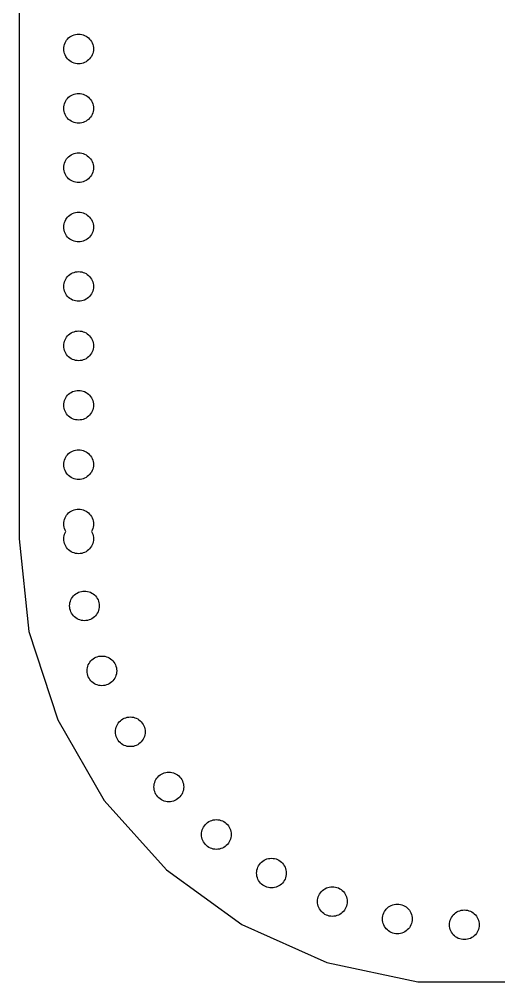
# Model space of a CAD drawing. Header units: metres. Extents: x 0 to 140, y 0 to 65.
# Drawn here: x 0 to 16.16, y 0.08 to 32.5 of the extents above; entities that cross this region are included whole.
import ezdxf

# ---------------------------------------------------------------- set-up
doc = ezdxf.new("R2010")
doc.units = ezdxf.units.M

msp = doc.modelspace()

# ---------------------------------------------------------------- linework, layer by layer
for p, q in [((0, 50), (0, 15)), ((1.56699, 31.75), (1.59549, 31.7939)), ((1.59549, 31.7939), (1.62842, 31.8346)), ((1.62842, 31.8346), (1.66542, 31.8716)), ((1.66542, 31.8716), (1.7061, 31.9045)), ((1.7061, 31.9045), (1.75, 31.933)), ((1.75, 31.933), (1.79663, 31.9568)), ((1.79663, 31.9568), (1.84549, 31.9755)), ((1.84549, 31.9755), (1.89604, 31.9891)), ((1.89604, 31.9891), (1.94772, 31.9973)), ((1.94772, 31.9973), (2, 32)), ((2, 32), (2.05226, 31.9973)), ((2.05226, 31.9973), (2.10394, 31.9891)), ((2.10394, 31.9891), (2.1545, 31.9755)), ((2.1545, 31.9755), (2.20335, 31.9568)), ((2.20335, 31.9568), (2.25, 31.933)), ((2.25, 31.933), (2.29388, 31.9045)), ((2.29388, 31.9045), (2.33456, 31.8716)), ((2.33456, 31.8716), (2.37157, 31.8346)), ((2.37157, 31.8346), (2.4045, 31.7939)), ((2.4045, 31.7939), (2.433, 31.75)), ((1.5, 31.5), (1.50273, 31.5523)), ((1.50273, 31.4477), (1.5, 31.5)), ((1.50273, 31.5523), (1.51093, 31.6039)), ((1.51093, 31.396), (1.50273, 31.4477)), ((1.51093, 31.6039), (1.52446, 31.6545)), ((1.52446, 31.6545), (1.54321, 31.7034)), ((1.54321, 31.7034), (1.56699, 31.75)), ((2.433, 31.75), (2.45677, 31.7034)), ((2.45677, 31.7034), (2.47552, 31.6545)), ((2.47552, 31.6545), (2.48906, 31.6039)), ((2.48906, 31.6039), (2.49725, 31.5523)), ((2.49725, 31.4477), (2.48906, 31.396)), ((2.49725, 31.5523), (2.5, 31.5)), ((2.5, 31.5), (2.49725, 31.4477)), ((1.52446, 31.3455), (1.51093, 31.396)), ((1.54321, 31.2966), (1.52446, 31.3455)), ((1.56699, 31.25), (1.54321, 31.2966)), ((1.59549, 31.2061), (1.56699, 31.25)), ((1.62842, 31.1654), (1.59549, 31.2061)), ((1.66542, 31.1284), (1.62842, 31.1654)), ((1.7061, 31.0955), (1.66542, 31.1284)), ((2.33456, 31.1284), (2.29388, 31.0955)), ((2.37157, 31.1654), (2.33456, 31.1284)), ((2.4045, 31.2061), (2.37157, 31.1654)), ((2.433, 31.25), (2.4045, 31.2061)), ((2.45677, 31.2966), (2.433, 31.25)), ((2.47552, 31.3455), (2.45677, 31.2966)), ((2.48906, 31.396), (2.47552, 31.3455)), ((1.74998, 31.067), (1.7061, 31.0955)), ((1.79663, 31.0432), (1.74998, 31.067)), ((1.84549, 31.0245), (1.79663, 31.0432)), ((1.89604, 31.0109), (1.84549, 31.0245)), ((1.94772, 31.0027), (1.89604, 31.0109)), ((2, 31), (1.94772, 31.0027)), ((2.05226, 31.0027), (2, 31)), ((2.10394, 31.0109), (2.05226, 31.0027)), ((2.1545, 31.0245), (2.10394, 31.0109)), ((2.20335, 31.0432), (2.1545, 31.0245)), ((2.25, 31.067), (2.20335, 31.0432)), ((2.29388, 31.0955), (2.25, 31.067)), ((1.59549, 29.7939), (1.62842, 29.8346)), ((1.62842, 29.8346), (1.66542, 29.8716)), ((1.66542, 29.8716), (1.7061, 29.9045)), ((1.7061, 29.9045), (1.75, 29.933)), ((1.75, 29.933), (1.79663, 29.9568)), ((1.79663, 29.9568), (1.84549, 29.9755)), ((1.84549, 29.9755), (1.89604, 29.9891)), ((1.89604, 29.9891), (1.94772, 29.9973)), ((1.94772, 29.9973), (2, 30)), ((2, 30), (2.05226, 29.9973)), ((2.05226, 29.9973), (2.10394, 29.9891)), ((2.10394, 29.9891), (2.1545, 29.9755)), ((2.1545, 29.9755), (2.20335, 29.9568)), ((2.20335, 29.9568), (2.25, 29.933)), ((2.25, 29.933), (2.29388, 29.9045)), ((2.29388, 29.9045), (2.33456, 29.8716)), ((2.33456, 29.8716), (2.37157, 29.8346)), ((2.37157, 29.8346), (2.4045, 29.7939)), ((1.5, 29.5), (1.50273, 29.5523)), ((1.50273, 29.5523), (1.51093, 29.6039)), ((1.51093, 29.6039), (1.52446, 29.6545)), ((1.52446, 29.6545), (1.54321, 29.7034)), ((1.54321, 29.7034), (1.56699, 29.75)), ((1.56699, 29.75), (1.59549, 29.7939)), ((2.4045, 29.7939), (2.433, 29.75)), ((2.433, 29.75), (2.45677, 29.7034)), ((2.45677, 29.7034), (2.47552, 29.6545)), ((2.47552, 29.6545), (2.48906, 29.6039)), ((2.48906, 29.6039), (2.49725, 29.5523)), ((2.49725, 29.5523), (2.5, 29.5)), ((1.50273, 29.4477), (1.5, 29.5)), ((1.51093, 29.396), (1.50273, 29.4477)), ((1.52446, 29.3455), (1.51093, 29.396)), ((1.54321, 29.2966), (1.52446, 29.3455)), ((1.56699, 29.25), (1.54321, 29.2966)), ((1.59549, 29.2061), (1.56699, 29.25)), ((1.62842, 29.1654), (1.59549, 29.2061)), ((2.4045, 29.2061), (2.37157, 29.1654)), ((2.433, 29.25), (2.4045, 29.2061)), ((2.45677, 29.2966), (2.433, 29.25)), ((2.47552, 29.3455), (2.45677, 29.2966)), ((2.48906, 29.396), (2.47552, 29.3455)), ((2.49725, 29.4477), (2.48906, 29.396)), ((2.5, 29.5), (2.49725, 29.4477)), ((1.66542, 29.1284), (1.62842, 29.1654)), ((1.7061, 29.0955), (1.66542, 29.1284)), ((1.74998, 29.067), (1.7061, 29.0955)), ((1.79663, 29.0432), (1.74998, 29.067)), ((1.84549, 29.0245), (1.79663, 29.0432)), ((1.89604, 29.0109), (1.84549, 29.0245)), ((1.94772, 29.0027), (1.89604, 29.0109)), ((2, 29), (1.94772, 29.0027)), ((2.05226, 29.0027), (2, 29)), ((2.10394, 29.0109), (2.05226, 29.0027)), ((2.1545, 29.0245), (2.10394, 29.0109)), ((2.20335, 29.0432), (2.1545, 29.0245)), ((2.25, 29.067), (2.20335, 29.0432)), ((2.29388, 29.0955), (2.25, 29.067)), ((2.33456, 29.1284), (2.29388, 29.0955)), ((2.37157, 29.1654), (2.33456, 29.1284)), ((1.66542, 27.8716), (1.7061, 27.9045)), ((1.7061, 27.9045), (1.75, 27.933)), ((1.75, 27.933), (1.79663, 27.9568)), ((1.79663, 27.9568), (1.84549, 27.9755)), ((1.84549, 27.9755), (1.89604, 27.9891)), ((1.89604, 27.9891), (1.94772, 27.9973)), ((1.94772, 27.9973), (2, 28)), ((2, 28), (2.05226, 27.9973)), ((2.05226, 27.9973), (2.10394, 27.9891)), ((2.10394, 27.9891), (2.1545, 27.9755)), ((2.1545, 27.9755), (2.20335, 27.9568)), ((2.20335, 27.9568), (2.25, 27.933)), ((2.25, 27.933), (2.29388, 27.9045)), ((2.29388, 27.9045), (2.33456, 27.8716)), ((1.50273, 27.5523), (1.51093, 27.6039)), ((1.51093, 27.6039), (1.52446, 27.6545)), ((1.52446, 27.6545), (1.54321, 27.7034)), ((1.54321, 27.7034), (1.56699, 27.75)), ((1.56699, 27.75), (1.59549, 27.7939)), ((1.59549, 27.7939), (1.62842, 27.8346)), ((1.62842, 27.8346), (1.66542, 27.8716)), ((2.33456, 27.8716), (2.37157, 27.8346)), ((2.37157, 27.8346), (2.4045, 27.7939)), ((2.4045, 27.7939), (2.433, 27.75)), ((2.433, 27.75), (2.45677, 27.7034)), ((2.45677, 27.7034), (2.47552, 27.6545)), ((2.47552, 27.6545), (2.48906, 27.6039)), ((2.48906, 27.6039), (2.49725, 27.5523)), ((1.5, 27.5), (1.50273, 27.5523)), ((1.50273, 27.4477), (1.5, 27.5)), ((1.51093, 27.396), (1.50273, 27.4477)), ((1.52446, 27.3455), (1.51093, 27.396)), ((1.54321, 27.2966), (1.52446, 27.3455)), ((1.56699, 27.25), (1.54321, 27.2966)), ((1.59549, 27.2061), (1.56699, 27.25)), ((2.433, 27.25), (2.4045, 27.2061)), ((2.45677, 27.2966), (2.433, 27.25)), ((2.47552, 27.3455), (2.45677, 27.2966)), ((2.48906, 27.396), (2.47552, 27.3455)), ((2.49725, 27.4477), (2.48906, 27.396)), ((2.49725, 27.5523), (2.5, 27.5)), ((2.5, 27.5), (2.49725, 27.4477)), ((1.62842, 27.1654), (1.59549, 27.2061)), ((1.66542, 27.1284), (1.62842, 27.1654)), ((1.7061, 27.0955), (1.66542, 27.1284)), ((1.74998, 27.067), (1.7061, 27.0955)), ((1.79663, 27.0432), (1.74998, 27.067)), ((1.84549, 27.0245), (1.79663, 27.0432)), ((1.89604, 27.0109), (1.84549, 27.0245)), ((1.94772, 27.0027), (1.89604, 27.0109)), ((2, 27), (1.94772, 27.0027)), ((2.05226, 27.0027), (2, 27)), ((2.10394, 27.0109), (2.05226, 27.0027)), ((2.1545, 27.0245), (2.10394, 27.0109)), ((2.20335, 27.0432), (2.1545, 27.0245)), ((2.25, 27.067), (2.20335, 27.0432)), ((2.29388, 27.0955), (2.25, 27.067)), ((2.33456, 27.1284), (2.29388, 27.0955)), ((2.37157, 27.1654), (2.33456, 27.1284)), ((2.4045, 27.2061), (2.37157, 27.1654)), ((1.75, 25.933), (1.79663, 25.9568)), ((1.79663, 25.9568), (1.84549, 25.9755)), ((1.84549, 25.9755), (1.89604, 25.9891)), ((1.89604, 25.9891), (1.94772, 25.9973)), ((1.94772, 25.9973), (2, 26)), ((2, 26), (2.05226, 25.9973)), ((2.05226, 25.9973), (2.10394, 25.9891)), ((2.10394, 25.9891), (2.1545, 25.9755)), ((2.1545, 25.9755), (2.20335, 25.9568)), ((2.20335, 25.9568), (2.25, 25.933)), ((1.51093, 25.6039), (1.52446, 25.6545)), ((1.52446, 25.6545), (1.54321, 25.7034)), ((1.54321, 25.7034), (1.56699, 25.75)), ((1.56699, 25.75), (1.59549, 25.7939)), ((1.59549, 25.7939), (1.62842, 25.8346)), ((1.62842, 25.8346), (1.66542, 25.8716)), ((1.66542, 25.8716), (1.7061, 25.9045)), ((1.7061, 25.9045), (1.75, 25.933)), ((2.25, 25.933), (2.29388, 25.9045)), ((2.29388, 25.9045), (2.33456, 25.8716)), ((2.33456, 25.8716), (2.37157, 25.8346)), ((2.37157, 25.8346), (2.4045, 25.7939)), ((2.4045, 25.7939), (2.433, 25.75)), ((2.433, 25.75), (2.45677, 25.7034)), ((2.45677, 25.7034), (2.47552, 25.6545)), ((2.47552, 25.6545), (2.48906, 25.6039)), ((1.5, 25.5), (1.50273, 25.5523)), ((1.50273, 25.4477), (1.5, 25.5)), ((1.50273, 25.5523), (1.51093, 25.6039)), ((1.51093, 25.396), (1.50273, 25.4477)), ((1.52446, 25.3455), (1.51093, 25.396)), ((1.54321, 25.2966), (1.52446, 25.3455)), ((1.56699, 25.25), (1.54321, 25.2966)), ((2.45677, 25.2966), (2.433, 25.25)), ((2.47552, 25.3455), (2.45677, 25.2966)), ((2.48906, 25.396), (2.47552, 25.3455)), ((2.48906, 25.6039), (2.49725, 25.5523)), ((2.49725, 25.4477), (2.48906, 25.396)), ((2.49725, 25.5523), (2.5, 25.5)), ((2.5, 25.5), (2.49725, 25.4477)), ((1.59549, 25.2061), (1.56699, 25.25)), ((1.62842, 25.1654), (1.59549, 25.2061)), ((1.66542, 25.1284), (1.62842, 25.1654)), ((1.7061, 25.0955), (1.66542, 25.1284)), ((1.74998, 25.067), (1.7061, 25.0955)), ((1.79663, 25.0432), (1.74998, 25.067)), ((1.84549, 25.0245), (1.79663, 25.0432)), ((1.89604, 25.0109), (1.84549, 25.0245)), ((1.94772, 25.0027), (1.89604, 25.0109)), ((2, 25), (1.94772, 25.0027)), ((2.05226, 25.0027), (2, 25)), ((2.10394, 25.0109), (2.05226, 25.0027)), ((2.1545, 25.0245), (2.10394, 25.0109)), ((2.20335, 25.0432), (2.1545, 25.0245)), ((2.25, 25.067), (2.20335, 25.0432)), ((2.29388, 25.0955), (2.25, 25.067)), ((2.33456, 25.1284), (2.29388, 25.0955)), ((2.37157, 25.1654), (2.33456, 25.1284)), ((2.4045, 25.2061), (2.37157, 25.1654)), ((2.433, 25.25), (2.4045, 25.2061)), ((1.89604, 23.9891), (1.94772, 23.9973)), ((1.94772, 23.9973), (2, 24)), ((2, 24), (2.05226, 23.9973)), ((2.05226, 23.9973), (2.10394, 23.9891)), ((1.52446, 23.6545), (1.54321, 23.7034)), ((1.54321, 23.7034), (1.56699, 23.75)), ((1.56699, 23.75), (1.59549, 23.7939)), ((1.59549, 23.7939), (1.62842, 23.8346)), ((1.62842, 23.8346), (1.66542, 23.8716)), ((1.66542, 23.8716), (1.7061, 23.9045)), ((1.7061, 23.9045), (1.75, 23.933)), ((1.75, 23.933), (1.79663, 23.9568)), ((1.79663, 23.9568), (1.84549, 23.9755)), ((1.84549, 23.9755), (1.89604, 23.9891)), ((2.10394, 23.9891), (2.1545, 23.9755)), ((2.1545, 23.9755), (2.20335, 23.9568)), ((2.20335, 23.9568), (2.25, 23.933)), ((2.25, 23.933), (2.29388, 23.9045)), ((2.29388, 23.9045), (2.33456, 23.8716)), ((2.33456, 23.8716), (2.37157, 23.8346)), ((2.37157, 23.8346), (2.4045, 23.7939)), ((2.4045, 23.7939), (2.433, 23.75)), ((2.433, 23.75), (2.45677, 23.7034)), ((2.45677, 23.7034), (2.47552, 23.6545)), ((1.5, 23.5), (1.50273, 23.5523)), ((1.50273, 23.4477), (1.5, 23.5)), ((1.50273, 23.5523), (1.51093, 23.6039)), ((1.51093, 23.396), (1.50273, 23.4477)), ((1.51093, 23.6039), (1.52446, 23.6545)), ((1.52446, 23.3455), (1.51093, 23.396)), ((1.54321, 23.2966), (1.52446, 23.3455)), ((2.47552, 23.3455), (2.45677, 23.2966)), ((2.47552, 23.6545), (2.48906, 23.6039)), ((2.48906, 23.396), (2.47552, 23.3455)), ((2.48906, 23.6039), (2.49725, 23.5523)), ((2.49725, 23.4477), (2.48906, 23.396)), ((2.49725, 23.5523), (2.5, 23.5)), ((2.5, 23.5), (2.49725, 23.4477)), ((1.56699, 23.25), (1.54321, 23.2966)), ((1.59549, 23.2061), (1.56699, 23.25)), ((1.62842, 23.1654), (1.59549, 23.2061)), ((1.66542, 23.1284), (1.62842, 23.1654)), ((1.7061, 23.0955), (1.66542, 23.1284)), ((1.74998, 23.067), (1.7061, 23.0955)), ((1.79663, 23.0432), (1.74998, 23.067)), ((1.84549, 23.0245), (1.79663, 23.0432)), ((1.89604, 23.0109), (1.84549, 23.0245)), ((2.1545, 23.0245), (2.10394, 23.0109)), ((2.20335, 23.0432), (2.1545, 23.0245)), ((2.25, 23.067), (2.20335, 23.0432)), ((2.29388, 23.0955), (2.25, 23.067)), ((2.33456, 23.1284), (2.29388, 23.0955)), ((2.37157, 23.1654), (2.33456, 23.1284)), ((2.4045, 23.2061), (2.37157, 23.1654)), ((2.433, 23.25), (2.4045, 23.2061)), ((2.45677, 23.2966), (2.433, 23.25)), ((1.94772, 23.0027), (1.89604, 23.0109)), ((2, 23), (1.94772, 23.0027)), ((2.05226, 23.0027), (2, 23)), ((2.10394, 23.0109), (2.05226, 23.0027)), ((1.54321, 21.7034), (1.56699, 21.75)), ((1.56699, 21.75), (1.59549, 21.7939)), ((1.59549, 21.7939), (1.62842, 21.8346)), ((1.62842, 21.8346), (1.66542, 21.8716)), ((1.66542, 21.8716), (1.7061, 21.9045)), ((1.7061, 21.9045), (1.75, 21.933)), ((1.75, 21.933), (1.79663, 21.9568)), ((1.79663, 21.9568), (1.84549, 21.9755)), ((1.84549, 21.9755), (1.89604, 21.9891)), ((1.89604, 21.9891), (1.94772, 21.9973)), ((1.94772, 21.9973), (2, 22)), ((2, 22), (2.05226, 21.9973)), ((2.05226, 21.9973), (2.10394, 21.9891)), ((2.10394, 21.9891), (2.1545, 21.9755)), ((2.1545, 21.9755), (2.20335, 21.9568)), ((2.20335, 21.9568), (2.25, 21.933)), ((2.25, 21.933), (2.29388, 21.9045)), ((2.29388, 21.9045), (2.33456, 21.8716)), ((2.33456, 21.8716), (2.37157, 21.8346)), ((2.37157, 21.8346), (2.4045, 21.7939)), ((2.4045, 21.7939), (2.433, 21.75)), ((2.433, 21.75), (2.45677, 21.7034)), ((1.5, 21.5), (1.50273, 21.5523)), ((1.50273, 21.4477), (1.5, 21.5)), ((1.50273, 21.5523), (1.51093, 21.6039)), ((1.51093, 21.396), (1.50273, 21.4477)), ((1.51093, 21.6039), (1.52446, 21.6545)), ((1.52446, 21.3455), (1.51093, 21.396)), ((1.52446, 21.6545), (1.54321, 21.7034)), ((2.45677, 21.7034), (2.47552, 21.6545)), ((2.47552, 21.6545), (2.48906, 21.6039)), ((2.48906, 21.396), (2.47552, 21.3455)), ((2.48906, 21.6039), (2.49725, 21.5523)), ((2.49725, 21.4477), (2.48906, 21.396)), ((2.49725, 21.5523), (2.5, 21.5)), ((2.5, 21.5), (2.49725, 21.4477)), ((1.54321, 21.2966), (1.52446, 21.3455)), ((1.56699, 21.25), (1.54321, 21.2966)), ((1.59549, 21.2061), (1.56699, 21.25)), ((1.62842, 21.1654), (1.59549, 21.2061)), ((1.66542, 21.1284), (1.62842, 21.1654)), ((1.7061, 21.0955), (1.66542, 21.1284)), ((1.74998, 21.067), (1.7061, 21.0955)), ((2.29388, 21.0955), (2.25, 21.067)), ((2.33456, 21.1284), (2.29388, 21.0955)), ((2.37157, 21.1654), (2.33456, 21.1284)), ((2.4045, 21.2061), (2.37157, 21.1654)), ((2.433, 21.25), (2.4045, 21.2061)), ((2.45677, 21.2966), (2.433, 21.25)), ((2.47552, 21.3455), (2.45677, 21.2966)), ((1.79663, 21.0432), (1.74998, 21.067)), ((1.84549, 21.0245), (1.79663, 21.0432)), ((1.89604, 21.0109), (1.84549, 21.0245)), ((1.94772, 21.0027), (1.89604, 21.0109)), ((2, 21), (1.94772, 21.0027)), ((2.05226, 21.0027), (2, 21)), ((2.10394, 21.0109), (2.05226, 21.0027)), ((2.1545, 21.0245), (2.10394, 21.0109)), ((2.20335, 21.0432), (2.1545, 21.0245)), ((2.25, 21.067), (2.20335, 21.0432)), ((1.56699, 19.75), (1.59549, 19.7939)), ((1.59549, 19.7939), (1.62842, 19.8346)), ((1.62842, 19.8346), (1.66542, 19.8716)), ((1.66542, 19.8716), (1.7061, 19.9045)), ((1.7061, 19.9045), (1.75, 19.933)), ((1.75, 19.933), (1.79663, 19.9568)), ((1.79663, 19.9568), (1.84549, 19.9755)), ((1.84549, 19.9755), (1.89604, 19.9891)), ((1.89604, 19.9891), (1.94772, 19.9973)), ((1.94772, 19.9973), (2, 20)), ((2, 20), (2.05226, 19.9973)), ((2.05226, 19.9973), (2.10394, 19.9891)), ((2.10394, 19.9891), (2.1545, 19.9755)), ((2.1545, 19.9755), (2.20335, 19.9568)), ((2.20335, 19.9568), (2.25, 19.933)), ((2.25, 19.933), (2.29388, 19.9045)), ((2.29388, 19.9045), (2.33456, 19.8716)), ((2.33456, 19.8716), (2.37157, 19.8346)), ((2.37157, 19.8346), (2.4045, 19.7939)), ((2.4045, 19.7939), (2.433, 19.75)), ((1.5, 19.5), (1.50273, 19.5523)), ((1.50273, 19.4477), (1.5, 19.5)), ((1.50273, 19.5523), (1.51093, 19.6039)), ((1.51093, 19.6039), (1.52446, 19.6545)), ((1.52446, 19.6545), (1.54321, 19.7034)), ((1.54321, 19.7034), (1.56699, 19.75)), ((2.433, 19.75), (2.45677, 19.7034)), ((2.45677, 19.7034), (2.47552, 19.6545)), ((2.47552, 19.6545), (2.48906, 19.6039)), ((2.48906, 19.6039), (2.49725, 19.5523)), ((2.49725, 19.5523), (2.5, 19.5)), ((2.5, 19.5), (2.49725, 19.4477)), ((1.51093, 19.396), (1.50273, 19.4477)), ((1.52446, 19.3455), (1.51093, 19.396)), ((1.54321, 19.2966), (1.52446, 19.3455)), ((1.56699, 19.25), (1.54321, 19.2966)), ((1.59549, 19.2061), (1.56699, 19.25)), ((1.62842, 19.1654), (1.59549, 19.2061)), ((1.66542, 19.1284), (1.62842, 19.1654)), ((1.7061, 19.0955), (1.66542, 19.1284)), ((2.33456, 19.1284), (2.29388, 19.0955)), ((2.37157, 19.1654), (2.33456, 19.1284)), ((2.4045, 19.2061), (2.37157, 19.1654)), ((2.433, 19.25), (2.4045, 19.2061)), ((2.45677, 19.2966), (2.433, 19.25)), ((2.47552, 19.3455), (2.45677, 19.2966)), ((2.48906, 19.396), (2.47552, 19.3455)), ((2.49725, 19.4477), (2.48906, 19.396)), ((1.74998, 19.067), (1.7061, 19.0955)), ((1.79663, 19.0432), (1.74998, 19.067)), ((1.84549, 19.0245), (1.79663, 19.0432)), ((1.89604, 19.0109), (1.84549, 19.0245)), ((1.94772, 19.0027), (1.89604, 19.0109)), ((2, 19), (1.94772, 19.0027)), ((2.05226, 19.0027), (2, 19)), ((2.10394, 19.0109), (2.05226, 19.0027)), ((2.1545, 19.0245), (2.10394, 19.0109)), ((2.20335, 19.0432), (2.1545, 19.0245)), ((2.25, 19.067), (2.20335, 19.0432)), ((2.29388, 19.0955), (2.25, 19.067)), ((1.59549, 17.7939), (1.62842, 17.8346)), ((1.62842, 17.8346), (1.66542, 17.8716)), ((1.66542, 17.8716), (1.7061, 17.9045)), ((1.7061, 17.9045), (1.75, 17.933)), ((1.75, 17.933), (1.79663, 17.9568)), ((1.79663, 17.9568), (1.84549, 17.9755)), ((1.84549, 17.9755), (1.89604, 17.9891)), ((1.89604, 17.9891), (1.94772, 17.9973)), ((1.94772, 17.9973), (2, 18)), ((2, 18), (2.05226, 17.9973)), ((2.05226, 17.9973), (2.10394, 17.9891)), ((2.10394, 17.9891), (2.1545, 17.9755)), ((2.1545, 17.9755), (2.20335, 17.9568)), ((2.20335, 17.9568), (2.25, 17.933)), ((2.25, 17.933), (2.29388, 17.9045)), ((2.29388, 17.9045), (2.33456, 17.8716)), ((2.33456, 17.8716), (2.37157, 17.8346)), ((2.37157, 17.8346), (2.4045, 17.7939)), ((1.5, 17.5), (1.50273, 17.5523)), ((1.50273, 17.5523), (1.51093, 17.6039)), ((1.51093, 17.6039), (1.52446, 17.6545)), ((1.52446, 17.6545), (1.54321, 17.7034)), ((1.54321, 17.7034), (1.56699, 17.75)), ((1.56699, 17.75), (1.59549, 17.7939)), ((2.4045, 17.7939), (2.433, 17.75)), ((2.433, 17.75), (2.45677, 17.7034)), ((2.45677, 17.7034), (2.47552, 17.6545)), ((2.47552, 17.6545), (2.48906, 17.6039)), ((2.48906, 17.6039), (2.49725, 17.5523)), ((2.49725, 17.5523), (2.5, 17.5)), ((1.50273, 17.4477), (1.5, 17.5)), ((1.51093, 17.396), (1.50273, 17.4477)), ((1.52446, 17.3455), (1.51093, 17.396)), ((1.54321, 17.2966), (1.52446, 17.3455)), ((1.56699, 17.25), (1.54321, 17.2966)), ((1.59549, 17.2061), (1.56699, 17.25)), ((1.62842, 17.1654), (1.59549, 17.2061)), ((2.4045, 17.2061), (2.37157, 17.1654)), ((2.433, 17.25), (2.4045, 17.2061)), ((2.45677, 17.2966), (2.433, 17.25)), ((2.47552, 17.3455), (2.45677, 17.2966)), ((2.48906, 17.396), (2.47552, 17.3455)), ((2.49725, 17.4477), (2.48906, 17.396)), ((2.5, 17.5), (2.49725, 17.4477)), ((1.66542, 17.1284), (1.62842, 17.1654)), ((1.7061, 17.0955), (1.66542, 17.1284)), ((1.74998, 17.067), (1.7061, 17.0955)), ((1.79663, 17.0432), (1.74998, 17.067)), ((1.84549, 17.0245), (1.79663, 17.0432)), ((1.89604, 17.0109), (1.84549, 17.0245)), ((1.94772, 17.0027), (1.89604, 17.0109)), ((2, 17), (1.94772, 17.0027)), ((2.05226, 17.0027), (2, 17)), ((2.10394, 17.0109), (2.05226, 17.0027)), ((2.1545, 17.0245), (2.10394, 17.0109)), ((2.20335, 17.0432), (2.1545, 17.0245)), ((2.25, 17.067), (2.20335, 17.0432)), ((2.29388, 17.0955), (2.25, 17.067)), ((2.33456, 17.1284), (2.29388, 17.0955)), ((2.37157, 17.1654), (2.33456, 17.1284)), ((1.66542, 15.8716), (1.7061, 15.9045)), ((1.7061, 15.9045), (1.75, 15.933)), ((1.75, 15.933), (1.79663, 15.9568)), ((1.79663, 15.9568), (1.84549, 15.9755)), ((1.84549, 15.9755), (1.89604, 15.9891)), ((1.89604, 15.9891), (1.94772, 15.9973)), ((1.94772, 15.9973), (2, 16)), ((2, 16), (2.05226, 15.9973)), ((2.05226, 15.9973), (2.10394, 15.9891)), ((2.10394, 15.9891), (2.1545, 15.9755)), ((2.1545, 15.9755), (2.20335, 15.9568)), ((2.20335, 15.9568), (2.25, 15.933)), ((2.25, 15.933), (2.29388, 15.9045)), ((2.29388, 15.9045), (2.33456, 15.8716)), ((1.50273, 15.5523), (1.51093, 15.6039)), ((1.51093, 15.6039), (1.52446, 15.6545)), ((1.52446, 15.6545), (1.54321, 15.7034)), ((1.54321, 15.7034), (1.56699, 15.75)), ((1.56699, 15.75), (1.59549, 15.7939)), ((1.59549, 15.7939), (1.62842, 15.8346)), ((1.62842, 15.8346), (1.66542, 15.8716)), ((2.33456, 15.8716), (2.37157, 15.8346)), ((2.37157, 15.8346), (2.4045, 15.7939)), ((2.4045, 15.7939), (2.433, 15.75)), ((2.433, 15.75), (2.45677, 15.7034)), ((2.45677, 15.7034), (2.47552, 15.6545)), ((2.47552, 15.6545), (2.48906, 15.6039)), ((2.48906, 15.6039), (2.49725, 15.5523)), ((1.5, 15.5), (1.50273, 15.5523)), ((1.50273, 15.4477), (1.5, 15.5)), ((1.51093, 15.396), (1.50273, 15.4477)), ((1.52446, 15.3455), (1.51093, 15.396)), ((1.54321, 15.2966), (1.52446, 15.3455)), ((1.56699, 15.25), (1.54321, 15.2966)), ((1.54321, 15.2034), (1.56699, 15.25)), ((2.45677, 15.2966), (2.433, 15.25)), ((2.433, 15.25), (2.45677, 15.2034)), ((2.47552, 15.3455), (2.45677, 15.2966)), ((2.48906, 15.396), (2.47552, 15.3455)), ((2.49725, 15.4477), (2.48906, 15.396)), ((2.49725, 15.5523), (2.5, 15.5)), ((2.5, 15.5), (2.49725, 15.4477)), ((0, 15), (0.32777, 11.8813)), ((1.5, 15), (1.50273, 15.0523)), ((1.50273, 14.9477), (1.5, 15)), ((1.50273, 15.0523), (1.51093, 15.1039)), ((1.51093, 14.896), (1.50273, 14.9477)), ((1.51093, 15.1039), (1.52446, 15.1545)), ((1.52446, 15.1545), (1.54321, 15.2034)), ((2.45677, 15.2034), (2.47552, 15.1545)), ((2.47552, 15.1545), (2.48906, 15.1039)), ((2.48906, 15.1039), (2.49725, 15.0523)), ((2.49725, 14.9477), (2.48906, 14.896)), ((2.49725, 15.0523), (2.5, 15)), ((2.5, 15), (2.49725, 14.9477)), ((1.52446, 14.8455), (1.51093, 14.896)), ((1.54321, 14.7966), (1.52446, 14.8455)), ((1.56699, 14.75), (1.54321, 14.7966)), ((1.59549, 14.7061), (1.56699, 14.75)), ((1.62842, 14.6654), (1.59549, 14.7061)), ((1.66542, 14.6284), (1.62842, 14.6654)), ((1.7061, 14.5955), (1.66542, 14.6284)), ((1.74998, 14.567), (1.7061, 14.5955)), ((2.29388, 14.5955), (2.25, 14.567)), ((2.33456, 14.6284), (2.29388, 14.5955)), ((2.37157, 14.6654), (2.33456, 14.6284)), ((2.4045, 14.7061), (2.37157, 14.6654)), ((2.433, 14.75), (2.4045, 14.7061)), ((2.45677, 14.7966), (2.433, 14.75)), ((2.47552, 14.8455), (2.45677, 14.7966)), ((2.48906, 14.896), (2.47552, 14.8455)), ((1.79663, 14.5432), (1.74998, 14.567)), ((1.84549, 14.5245), (1.79663, 14.5432)), ((1.89604, 14.5109), (1.84549, 14.5245)), ((1.94772, 14.5027), (1.89604, 14.5109)), ((2, 14.5), (1.94772, 14.5027)), ((2.05226, 14.5027), (2, 14.5)), ((2.10394, 14.5109), (2.05226, 14.5027)), ((2.1545, 14.5245), (2.10394, 14.5109)), ((2.20335, 14.5432), (2.1545, 14.5245)), ((2.25, 14.567), (2.20335, 14.5432)), ((1.74072, 12.9459), (1.76448, 12.9926)), ((1.76448, 12.9926), (1.79298, 13.0365)), ((1.79298, 13.0365), (1.82591, 13.0771)), ((1.82591, 13.0771), (1.86293, 13.1141)), ((1.86293, 13.1141), (1.90359, 13.1471)), ((1.90359, 13.1471), (1.94749, 13.1756)), ((1.94749, 13.1756), (1.99413, 13.1993)), ((1.99413, 13.1993), (2.04298, 13.2181)), ((2.04298, 13.2181), (2.09354, 13.2316)), ((2.09354, 13.2316), (2.14523, 13.2398)), ((2.14523, 13.2398), (2.19749, 13.2426)), ((2.19749, 13.2426), (2.24976, 13.2398)), ((2.24976, 13.2398), (2.30145, 13.2316)), ((2.30145, 13.2316), (2.35201, 13.2181)), ((2.35201, 13.2181), (2.40086, 13.1993)), ((2.40086, 13.1993), (2.44749, 13.1756)), ((2.44749, 13.1756), (2.49138, 13.1471)), ((2.49138, 13.1471), (2.53206, 13.1141)), ((2.53206, 13.1141), (2.56906, 13.0771)), ((2.56906, 13.0771), (2.60201, 13.0365)), ((2.60201, 13.0365), (2.63051, 12.9926)), ((2.63051, 12.9926), (2.65427, 12.9459)), ((1.69749, 12.7426), (1.70023, 12.7948)), ((1.70023, 12.6903), (1.69749, 12.7426)), ((1.70023, 12.7948), (1.70842, 12.8465)), ((1.70842, 12.6386), (1.70023, 12.6903)), ((1.70842, 12.8465), (1.72197, 12.8971)), ((1.72197, 12.8971), (1.74072, 12.9459)), ((2.65427, 12.9459), (2.67302, 12.8971)), ((2.67302, 12.8971), (2.68657, 12.8465)), ((2.68657, 12.8465), (2.69475, 12.7948)), ((2.69475, 12.6903), (2.68657, 12.6386)), ((2.69475, 12.7948), (2.69749, 12.7426)), ((2.69749, 12.7426), (2.69475, 12.6903)), ((1.72197, 12.5881), (1.70842, 12.6386)), ((1.74072, 12.5392), (1.72197, 12.5881)), ((1.76448, 12.4926), (1.74072, 12.5392)), ((1.79298, 12.4487), (1.76448, 12.4926)), ((1.82591, 12.408), (1.79298, 12.4487)), ((1.86293, 12.371), (1.82591, 12.408)), ((1.90359, 12.3381), (1.86293, 12.371)), ((1.94749, 12.3096), (1.90359, 12.3381)), ((2.49138, 12.3381), (2.44749, 12.3096)), ((2.53206, 12.371), (2.49138, 12.3381)), ((2.56906, 12.408), (2.53206, 12.371)), ((2.60201, 12.4487), (2.56906, 12.408)), ((2.63051, 12.4926), (2.60201, 12.4487)), ((2.65427, 12.5392), (2.63051, 12.4926)), ((2.67302, 12.5881), (2.65427, 12.5392)), ((2.68657, 12.6386), (2.67302, 12.5881)), ((1.99413, 12.2858), (1.94749, 12.3096)), ((2.04298, 12.267), (1.99413, 12.2858)), ((2.09354, 12.2535), (2.04298, 12.267)), ((2.14523, 12.2453), (2.09354, 12.2535)), ((2.19749, 12.2426), (2.14523, 12.2453)), ((2.24976, 12.2453), (2.19749, 12.2426)), ((2.30145, 12.2535), (2.24976, 12.2453)), ((2.35201, 12.267), (2.30145, 12.2535)), ((2.40086, 12.2858), (2.35201, 12.267)), ((2.44749, 12.3096), (2.40086, 12.2858)), ((0.32777, 11.8813), (1.29681, 8.89894)), ((2.58063, 11.0105), (2.62949, 11.0293)), ((2.62949, 11.0293), (2.68004, 11.0428)), ((2.68004, 11.0428), (2.73172, 11.051)), ((2.73172, 11.051), (2.78398, 11.0537)), ((2.78398, 11.0537), (2.83626, 11.051)), ((2.83626, 11.051), (2.88794, 11.0428)), ((2.88794, 11.0428), (2.93849, 11.0293)), ((2.93849, 11.0293), (2.98735, 11.0105)), ((2.29492, 10.6577), (2.30846, 10.7082)), ((2.30846, 10.7082), (2.32721, 10.7571)), ((2.32721, 10.7571), (2.35098, 10.8037)), ((2.35098, 10.8037), (2.37949, 10.8476)), ((2.37949, 10.8476), (2.41241, 10.8883)), ((2.41241, 10.8883), (2.44942, 10.9253)), ((2.44942, 10.9253), (2.4901, 10.9582)), ((2.4901, 10.9582), (2.53398, 10.9867)), ((2.53398, 10.9867), (2.58063, 11.0105)), ((2.98735, 11.0105), (3.03398, 10.9867)), ((3.03398, 10.9867), (3.07788, 10.9582)), ((3.07788, 10.9582), (3.11856, 10.9253)), ((3.11856, 10.9253), (3.15556, 10.8883)), ((3.15556, 10.8883), (3.18849, 10.8476)), ((3.18849, 10.8476), (3.217, 10.8037)), ((3.217, 10.8037), (3.24077, 10.7571)), ((3.24077, 10.7571), (3.25952, 10.7082)), ((3.25952, 10.7082), (3.27306, 10.6577)), ((2.28398, 10.5537), (2.28673, 10.606)), ((2.28673, 10.5015), (2.28398, 10.5537)), ((2.28673, 10.606), (2.29492, 10.6577)), ((2.29492, 10.4498), (2.28673, 10.5015)), ((2.30846, 10.3992), (2.29492, 10.4498)), ((2.32721, 10.3504), (2.30846, 10.3992)), ((3.25952, 10.3992), (3.24077, 10.3504)), ((3.27306, 10.4498), (3.25952, 10.3992)), ((3.27306, 10.6577), (3.28125, 10.606)), ((3.28125, 10.5015), (3.27306, 10.4498)), ((3.28125, 10.606), (3.28398, 10.5537)), ((3.28398, 10.5537), (3.28125, 10.5015)), ((2.35098, 10.3037), (2.32721, 10.3504)), ((2.37949, 10.2598), (2.35098, 10.3037)), ((2.41241, 10.2192), (2.37949, 10.2598)), ((2.44942, 10.1822), (2.41241, 10.2192)), ((2.4901, 10.1492), (2.44942, 10.1822)), ((2.53398, 10.1207), (2.4901, 10.1492)), ((2.58063, 10.097), (2.53398, 10.1207)), ((2.62949, 10.0782), (2.58063, 10.097)), ((2.68004, 10.0647), (2.62949, 10.0782)), ((2.73172, 10.0565), (2.68004, 10.0647)), ((2.78398, 10.0537), (2.73172, 10.0565)), ((2.83626, 10.0565), (2.78398, 10.0537)), ((2.88794, 10.0647), (2.83626, 10.0565)), ((2.93849, 10.0782), (2.88794, 10.0647)), ((2.98735, 10.097), (2.93849, 10.0782)), ((3.03398, 10.1207), (2.98735, 10.097)), ((3.07788, 10.1492), (3.03398, 10.1207)), ((3.11856, 10.1822), (3.07788, 10.1492)), ((3.15556, 10.2192), (3.11856, 10.1822)), ((3.18849, 10.2598), (3.15556, 10.2192)), ((3.217, 10.3037), (3.18849, 10.2598)), ((3.24077, 10.3504), (3.217, 10.3037)), ((1.29681, 8.89894), (2.86473, 6.18321)), ((3.30865, 8.75), (3.33716, 8.79388)), ((3.33716, 8.79388), (3.37009, 8.83456)), ((3.37009, 8.83456), (3.40709, 8.87157)), ((3.40709, 8.87157), (3.44777, 8.9045)), ((3.44777, 8.9045), (3.49167, 8.933)), ((3.49167, 8.933), (3.5383, 8.95677)), ((3.5383, 8.95677), (3.58716, 8.97552)), ((3.58716, 8.97552), (3.63771, 8.98906)), ((3.63771, 8.98906), (3.68939, 8.99725)), ((3.68939, 8.99725), (3.74167, 9)), ((3.74167, 9), (3.79393, 8.99725)), ((3.79393, 8.99725), (3.84561, 8.98906)), ((3.84561, 8.98906), (3.89616, 8.97552)), ((3.89616, 8.97552), (3.94504, 8.95677)), ((3.94504, 8.95677), (3.99167, 8.933)), ((3.99167, 8.933), (4.03555, 8.9045)), ((4.03555, 8.9045), (4.07623, 8.87157)), ((4.07623, 8.87157), (4.11324, 8.83456)), ((4.11324, 8.83456), (4.14616, 8.79388)), ((4.14616, 8.79388), (4.17467, 8.75)), ((3.24167, 8.5), (3.2444, 8.55226)), ((3.2444, 8.44772), (3.24167, 8.5)), ((3.2444, 8.55226), (3.25259, 8.60394)), ((3.25259, 8.39604), (3.2444, 8.44772)), ((3.25259, 8.60394), (3.26613, 8.6545)), ((3.26613, 8.6545), (3.2849, 8.70335)), ((3.2849, 8.70335), (3.30865, 8.75)), ((4.17467, 8.75), (4.19844, 8.70335)), ((4.19844, 8.70335), (4.21719, 8.6545)), ((4.21719, 8.6545), (4.23074, 8.60394)), ((4.23074, 8.60394), (4.23892, 8.55226)), ((4.23892, 8.44772), (4.23074, 8.39604)), ((4.23892, 8.55226), (4.24167, 8.5)), ((4.24167, 8.5), (4.23892, 8.44772)), ((3.26613, 8.34549), (3.25259, 8.39604)), ((3.2849, 8.29663), (3.26613, 8.34549)), ((3.30865, 8.25), (3.2849, 8.29663)), ((3.33716, 8.2061), (3.30865, 8.25)), ((3.37009, 8.16542), (3.33716, 8.2061)), ((3.40709, 8.12842), (3.37009, 8.16542)), ((3.44777, 8.09549), (3.40709, 8.12842)), ((4.07623, 8.12842), (4.03555, 8.09549)), ((4.11324, 8.16542), (4.07623, 8.12842)), ((4.14616, 8.2061), (4.11324, 8.16542)), ((4.17467, 8.25), (4.14616, 8.2061)), ((4.19844, 8.29663), (4.17467, 8.25)), ((4.21719, 8.34549), (4.19844, 8.29663)), ((4.23074, 8.39604), (4.21719, 8.34549)), ((3.49167, 8.06699), (3.44777, 8.09549)), ((3.5383, 8.04321), (3.49167, 8.06699)), ((3.58716, 8.02446), (3.5383, 8.04321)), ((3.63771, 8.01093), (3.58716, 8.02446)), ((3.68939, 8.00273), (3.63771, 8.01093)), ((3.74167, 8), (3.68939, 8.00273)), ((3.79393, 8.00273), (3.74167, 8)), ((3.84561, 8.01093), (3.79393, 8.00273)), ((3.89616, 8.02446), (3.84561, 8.01093)), ((3.94504, 8.04321), (3.89616, 8.02446)), ((3.99167, 8.06699), (3.94504, 8.04321)), ((4.03555, 8.09549), (3.99167, 8.06699)), ((4.8869, 7.11928), (4.93745, 7.13283)), ((4.93745, 7.13283), (4.98915, 7.14102)), ((4.98915, 7.14102), (5.04141, 7.14375)), ((5.04141, 7.14375), (5.09367, 7.14102)), ((5.09367, 7.14102), (5.14537, 7.13283)), ((5.14537, 7.13283), (5.19592, 7.11928)), ((4.56589, 6.79826), (4.58464, 6.84712)), ((4.58464, 6.84712), (4.6084, 6.89375)), ((4.6084, 6.89375), (4.6369, 6.93765)), ((4.6369, 6.93765), (4.66985, 6.97832)), ((4.66985, 6.97832), (4.70685, 7.01532)), ((4.70685, 7.01532), (4.74753, 7.04826)), ((4.74753, 7.04826), (4.79141, 7.07677)), ((4.79141, 7.07677), (4.83804, 7.10052)), ((4.83804, 7.10052), (4.8869, 7.11928)), ((5.19592, 7.11928), (5.24478, 7.10052)), ((5.24478, 7.10052), (5.29141, 7.07677)), ((5.29141, 7.07677), (5.33531, 7.04826)), ((5.33531, 7.04826), (5.37598, 7.01532)), ((5.37598, 7.01532), (5.41299, 6.97832)), ((5.41299, 6.97832), (5.44592, 6.93765)), ((5.44592, 6.93765), (5.47443, 6.89375)), ((5.47443, 6.89375), (5.49818, 6.84712)), ((5.49818, 6.84712), (5.51694, 6.79826)), ((4.54141, 6.64375), (4.54416, 6.69601)), ((4.54416, 6.59149), (4.54141, 6.64375)), ((4.54416, 6.69601), (4.55234, 6.74771)), ((4.55234, 6.53979), (4.54416, 6.59149)), ((4.55234, 6.74771), (4.56589, 6.79826)), ((4.56589, 6.48924), (4.55234, 6.53979)), ((4.58464, 6.44038), (4.56589, 6.48924)), ((5.51694, 6.48924), (5.49818, 6.44038)), ((5.51694, 6.79826), (5.53049, 6.74771)), ((5.53049, 6.53979), (5.51694, 6.48924)), ((5.53049, 6.74771), (5.53868, 6.69601)), ((5.53868, 6.59149), (5.53049, 6.53979)), ((5.53868, 6.69601), (5.54141, 6.64375)), ((5.54141, 6.64375), (5.53868, 6.59149)), ((2.86473, 6.18321), (4.96303, 3.85281)), ((4.6084, 6.39375), (4.58464, 6.44038)), ((4.6369, 6.34985), (4.6084, 6.39375)), ((4.66985, 6.30919), (4.6369, 6.34985)), ((4.70685, 6.27219), (4.66985, 6.30919)), ((4.74753, 6.23924), (4.70685, 6.27219)), ((4.79141, 6.21074), (4.74753, 6.23924)), ((4.83804, 6.18698), (4.79141, 6.21074)), ((4.8869, 6.16823), (4.83804, 6.18698)), ((4.93745, 6.15468), (4.8869, 6.16823)), ((5.19592, 6.16823), (5.14537, 6.15468)), ((5.24478, 6.18698), (5.19592, 6.16823)), ((5.29141, 6.21074), (5.24478, 6.18698)), ((5.33531, 6.23924), (5.29141, 6.21074)), ((5.37598, 6.27219), (5.33531, 6.23924)), ((5.41299, 6.30919), (5.37598, 6.27219)), ((5.44592, 6.34985), (5.41299, 6.30919)), ((5.47443, 6.39375), (5.44592, 6.34985)), ((5.49818, 6.44038), (5.47443, 6.39375)), ((4.98915, 6.1465), (4.93745, 6.15468)), ((5.04141, 6.14375), (4.98915, 6.1465)), ((5.09367, 6.1465), (5.04141, 6.14375)), ((5.14537, 6.15468), (5.09367, 6.1465)), ((6.44038, 5.49818), (6.48924, 5.51694)), ((6.48924, 5.51694), (6.53979, 5.53049)), ((6.53979, 5.53049), (6.59149, 5.53868)), ((6.59149, 5.53868), (6.64375, 5.54141)), ((6.64375, 5.54141), (6.69601, 5.53868)), ((6.69601, 5.53868), (6.74771, 5.53049)), ((6.74771, 5.53049), (6.79826, 5.51694)), ((6.79826, 5.51694), (6.84712, 5.49818)), ((6.15468, 5.14537), (6.16823, 5.19592)), ((6.16823, 5.19592), (6.18698, 5.24478)), ((6.18698, 5.24478), (6.21074, 5.29141)), ((6.21074, 5.29141), (6.23924, 5.33531)), ((6.23924, 5.33531), (6.27219, 5.37598)), ((6.27219, 5.37598), (6.30919, 5.41299)), ((6.30919, 5.41299), (6.34985, 5.44592)), ((6.34985, 5.44592), (6.39375, 5.47443)), ((6.39375, 5.47443), (6.44038, 5.49818)), ((6.84712, 5.49818), (6.89375, 5.47443)), ((6.89375, 5.47443), (6.93765, 5.44592)), ((6.93765, 5.44592), (6.97832, 5.41299)), ((6.97832, 5.41299), (7.01532, 5.37598)), ((7.01532, 5.37598), (7.04826, 5.33531)), ((7.04826, 5.33531), (7.07677, 5.29141)), ((7.07677, 5.29141), (7.10052, 5.24478)), ((7.10052, 5.24478), (7.11928, 5.19592)), ((7.11928, 5.19592), (7.13283, 5.14537)), ((6.14375, 5.04141), (6.1465, 5.09367)), ((6.1465, 4.98915), (6.14375, 5.04141)), ((6.1465, 5.09367), (6.15468, 5.14537)), ((6.15468, 4.93745), (6.1465, 4.98915)), ((6.16823, 4.8869), (6.15468, 4.93745)), ((6.18698, 4.83804), (6.16823, 4.8869)), ((7.11928, 4.8869), (7.10052, 4.83804)), ((7.13283, 4.93745), (7.11928, 4.8869)), ((7.13283, 5.14537), (7.14102, 5.09367)), ((7.14102, 4.98915), (7.13283, 4.93745)), ((7.14102, 5.09367), (7.14375, 5.04141)), ((7.14375, 5.04141), (7.14102, 4.98915)), ((6.21074, 4.79141), (6.18698, 4.83804)), ((6.23924, 4.74753), (6.21074, 4.79141)), ((6.27219, 4.70685), (6.23924, 4.74753)), ((6.30919, 4.66985), (6.27219, 4.70685)), ((6.34985, 4.6369), (6.30919, 4.66985)), ((6.39375, 4.6084), (6.34985, 4.6369)), ((6.44038, 4.58464), (6.39375, 4.6084)), ((6.48924, 4.56589), (6.44038, 4.58464)), ((6.53979, 4.55234), (6.48924, 4.56589)), ((6.59149, 4.54416), (6.53979, 4.55234)), ((6.64375, 4.54141), (6.59149, 4.54416)), ((6.69601, 4.54416), (6.64375, 4.54141)), ((6.74771, 4.55234), (6.69601, 4.54416)), ((6.79826, 4.56589), (6.74771, 4.55234)), ((6.84712, 4.58464), (6.79826, 4.56589)), ((6.89375, 4.6084), (6.84712, 4.58464)), ((6.93765, 4.6369), (6.89375, 4.6084)), ((6.97832, 4.66985), (6.93765, 4.6369)), ((7.01532, 4.70685), (6.97832, 4.66985)), ((7.04826, 4.74753), (7.01532, 4.70685)), ((7.07677, 4.79141), (7.04826, 4.74753)), ((7.10052, 4.83804), (7.07677, 4.79141)), ((8.29663, 4.19844), (8.34549, 4.21719)), ((8.34549, 4.21719), (8.39604, 4.23074)), ((8.39604, 4.23074), (8.44772, 4.23892)), ((8.44772, 4.23892), (8.5, 4.24167)), ((8.5, 4.24167), (8.55226, 4.23892)), ((8.55226, 4.23892), (8.60394, 4.23074)), ((8.60394, 4.23074), (8.6545, 4.21719)), ((8.6545, 4.21719), (8.70335, 4.19844)), ((8.01093, 3.84561), (8.02446, 3.89616)), ((8.02446, 3.89616), (8.04321, 3.94504)), ((8.04321, 3.94504), (8.06699, 3.99167)), ((8.06699, 3.99167), (8.09549, 4.03555)), ((8.09549, 4.03555), (8.12842, 4.07623)), ((8.12842, 4.07623), (8.16542, 4.11324)), ((8.16542, 4.11324), (8.2061, 4.14616)), ((8.2061, 4.14616), (8.25, 4.17467)), ((8.25, 4.17467), (8.29663, 4.19844)), ((8.70335, 4.19844), (8.75, 4.17467)), ((8.75, 4.17467), (8.79388, 4.14616)), ((8.79388, 4.14616), (8.83456, 4.11324)), ((8.83456, 4.11324), (8.87157, 4.07623)), ((8.87157, 4.07623), (8.9045, 4.03555)), ((8.9045, 4.03555), (8.933, 3.99167)), ((8.933, 3.99167), (8.95677, 3.94504)), ((8.95677, 3.94504), (8.97552, 3.89616)), ((8.97552, 3.89616), (8.98906, 3.84561)), ((4.96303, 3.85281), (7.49998, 2.00961)), ((8, 3.74167), (8.00273, 3.79393)), ((8.00273, 3.68939), (8, 3.74167)), ((8.00273, 3.79393), (8.01093, 3.84561)), ((8.01093, 3.63771), (8.00273, 3.68939)), ((8.02446, 3.58716), (8.01093, 3.63771)), ((8.04321, 3.5383), (8.02446, 3.58716)), ((8.97552, 3.58716), (8.95677, 3.5383)), ((8.98906, 3.63771), (8.97552, 3.58716)), ((8.98906, 3.84561), (8.99725, 3.79393)), ((8.99725, 3.68939), (8.98906, 3.63771)), ((8.99725, 3.79393), (9, 3.74167)), ((9, 3.74167), (8.99725, 3.68939)), ((8.06699, 3.49167), (8.04321, 3.5383)), ((8.09549, 3.44777), (8.06699, 3.49167)), ((8.12842, 3.40709), (8.09549, 3.44777)), ((8.16542, 3.37009), (8.12842, 3.40709)), ((8.2061, 3.33716), (8.16542, 3.37009)), ((8.25, 3.30865), (8.2061, 3.33716)), ((8.29663, 3.2849), (8.25, 3.30865)), ((8.34549, 3.26613), (8.29663, 3.2849)), ((8.39604, 3.25259), (8.34549, 3.26613)), ((8.44772, 3.2444), (8.39604, 3.25259)), ((8.5, 3.24167), (8.44772, 3.2444)), ((8.55226, 3.2444), (8.5, 3.24167)), ((8.60394, 3.25259), (8.55226, 3.2444)), ((8.6545, 3.26613), (8.60394, 3.25259)), ((8.70335, 3.2849), (8.6545, 3.26613)), ((8.75, 3.30865), (8.70335, 3.2849)), ((8.79388, 3.33716), (8.75, 3.30865)), ((8.83456, 3.37009), (8.79388, 3.33716)), ((8.87157, 3.40709), (8.83456, 3.37009)), ((8.9045, 3.44777), (8.87157, 3.40709)), ((8.933, 3.49167), (8.9045, 3.44777)), ((8.95677, 3.5383), (8.933, 3.49167)), ((10.3504, 3.24077), (10.3992, 3.25952)), ((10.3992, 3.25952), (10.4498, 3.27306)), ((10.4498, 3.27306), (10.5015, 3.28125)), ((10.5015, 3.28125), (10.5537, 3.28398)), ((10.5537, 3.28398), (10.606, 3.28125)), ((10.606, 3.28125), (10.6577, 3.27306)), ((10.6577, 3.27306), (10.7082, 3.25952)), ((10.7082, 3.25952), (10.7571, 3.24077)), ((10.0647, 2.88794), (10.0782, 2.93849)), ((10.0782, 2.93849), (10.097, 2.98735)), ((10.097, 2.98735), (10.1207, 3.03398)), ((10.1207, 3.03398), (10.1492, 3.07788)), ((10.1492, 3.07788), (10.1822, 3.11856)), ((10.1822, 3.11856), (10.2192, 3.15556)), ((10.2192, 3.15556), (10.2598, 3.18849)), ((10.2598, 3.18849), (10.3037, 3.217)), ((10.3037, 3.217), (10.3504, 3.24077)), ((10.7571, 3.24077), (10.8037, 3.217)), ((10.8037, 3.217), (10.8476, 3.18849)), ((10.8476, 3.18849), (10.8883, 3.15556)), ((10.8883, 3.15556), (10.9253, 3.11856)), ((10.9253, 3.11856), (10.9582, 3.07788)), ((10.9582, 3.07788), (10.9867, 3.03398)), ((10.9867, 3.03398), (11.0105, 2.98735)), ((11.0105, 2.98735), (11.0293, 2.93849)), ((11.0293, 2.93849), (11.0428, 2.88794)), ((10.0537, 2.78398), (10.0565, 2.83626)), ((10.0565, 2.73172), (10.0537, 2.78398)), ((10.0565, 2.83626), (10.0647, 2.88794)), ((10.0647, 2.68004), (10.0565, 2.73172)), ((10.0782, 2.62949), (10.0647, 2.68004)), ((10.097, 2.58063), (10.0782, 2.62949)), ((11.0293, 2.62949), (11.0105, 2.58063)), ((11.0428, 2.68004), (11.0293, 2.62949)), ((11.0428, 2.88794), (11.051, 2.83626)), ((11.051, 2.73172), (11.0428, 2.68004)), ((11.051, 2.83626), (11.0537, 2.78398)), ((11.0537, 2.78398), (11.051, 2.73172)), ((12.408, 2.56906), (12.4487, 2.60201)), ((12.4487, 2.60201), (12.4926, 2.63051)), ((12.4926, 2.63051), (12.5392, 2.65427)), ((12.5392, 2.65427), (12.5881, 2.67302)), ((12.5881, 2.67302), (12.6386, 2.68657)), ((12.6386, 2.68657), (12.6903, 2.69475)), ((12.6903, 2.69475), (12.7426, 2.69749)), ((12.7426, 2.69749), (12.7948, 2.69475)), ((12.7948, 2.69475), (12.8465, 2.68657)), ((12.8465, 2.68657), (12.8971, 2.67302)), ((12.8971, 2.67302), (12.9459, 2.65427)), ((12.9459, 2.65427), (12.9926, 2.63051)), ((12.9926, 2.63051), (13.0365, 2.60201)), ((13.0365, 2.60201), (13.0771, 2.56906)), ((10.1207, 2.53398), (10.097, 2.58063)), ((10.1492, 2.4901), (10.1207, 2.53398)), ((10.1822, 2.44942), (10.1492, 2.4901)), ((10.2192, 2.41241), (10.1822, 2.44942)), ((10.2598, 2.37949), (10.2192, 2.41241)), ((10.3037, 2.35098), (10.2598, 2.37949)), ((10.3504, 2.32721), (10.3037, 2.35098)), ((10.3992, 2.30846), (10.3504, 2.32721)), ((10.4498, 2.29492), (10.3992, 2.30846)), ((10.5015, 2.28673), (10.4498, 2.29492)), ((10.5537, 2.28398), (10.5015, 2.28673)), ((10.606, 2.28673), (10.5537, 2.28398)), ((10.6577, 2.29492), (10.606, 2.28673)), ((10.7082, 2.30846), (10.6577, 2.29492)), ((10.7571, 2.32721), (10.7082, 2.30846)), ((10.8037, 2.35098), (10.7571, 2.32721)), ((10.8476, 2.37949), (10.8037, 2.35098)), ((10.8883, 2.41241), (10.8476, 2.37949)), ((10.9253, 2.44942), (10.8883, 2.41241)), ((10.9582, 2.4901), (10.9253, 2.44942)), ((10.9867, 2.53398), (10.9582, 2.4901)), ((11.0105, 2.58063), (10.9867, 2.53398)), ((12.2453, 2.24976), (12.2535, 2.30145)), ((12.2535, 2.30145), (12.267, 2.35201)), ((12.267, 2.35201), (12.2858, 2.40086)), ((12.2858, 2.40086), (12.3096, 2.44749)), ((12.3096, 2.44749), (12.3381, 2.49138)), ((12.3381, 2.49138), (12.371, 2.53206)), ((12.371, 2.53206), (12.408, 2.56906)), ((13.0771, 2.56906), (13.1141, 2.53206)), ((13.1141, 2.53206), (13.1471, 2.49138)), ((13.1471, 2.49138), (13.1756, 2.44749)), ((13.1756, 2.44749), (13.1993, 2.40086)), ((13.1993, 2.40086), (13.2181, 2.35201)), ((13.2181, 2.35201), (13.2316, 2.30145)), ((13.2316, 2.30145), (13.2398, 2.24976)), ((14.567, 2.25), (14.5955, 2.29388)), ((14.5955, 2.29388), (14.6284, 2.33456)), ((14.6284, 2.33456), (14.6654, 2.37157)), ((14.6654, 2.37157), (14.7061, 2.4045)), ((14.7061, 2.4045), (14.75, 2.433)), ((14.75, 2.433), (14.7966, 2.45677)), ((14.7966, 2.45677), (14.8455, 2.47552)), ((14.8455, 2.47552), (14.896, 2.48906)), ((14.896, 2.48906), (14.9477, 2.49725)), ((14.9477, 2.49725), (15, 2.5)), ((15, 2.5), (15.0523, 2.49725)), ((15.0523, 2.49725), (15.1039, 2.48906)), ((15.1039, 2.48906), (15.1545, 2.47552)), ((15.1545, 2.47552), (15.2034, 2.45677)), ((15.2034, 2.45677), (15.25, 2.433)), ((15.25, 2.433), (15.2939, 2.4045)), ((15.2939, 2.4045), (15.3346, 2.37157)), ((15.3346, 2.37157), (15.3716, 2.33456)), ((15.3716, 2.33456), (15.4045, 2.29388)), ((15.4045, 2.29388), (15.433, 2.25)), ((7.49998, 2.00961), (10.3647, 0.73415)), ((12.2426, 2.19749), (12.2453, 2.24976)), ((12.2453, 2.14523), (12.2426, 2.19749)), ((12.2535, 2.09354), (12.2453, 2.14523)), ((12.267, 2.04298), (12.2535, 2.09354)), ((12.2858, 1.99413), (12.267, 2.04298)), ((12.3096, 1.94749), (12.2858, 1.99413)), ((12.3381, 1.90359), (12.3096, 1.94749)), ((13.1756, 1.94749), (13.1471, 1.90359)), ((13.1993, 1.99413), (13.1756, 1.94749)), ((13.2181, 2.04298), (13.1993, 1.99413)), ((13.2316, 2.09354), (13.2181, 2.04298)), ((13.2398, 2.14523), (13.2316, 2.09354)), ((13.2398, 2.24976), (13.2426, 2.19749)), ((13.2426, 2.19749), (13.2398, 2.14523)), ((14.5, 2), (14.5027, 2.05226)), ((14.5027, 1.94772), (14.5, 2)), ((14.5027, 2.05226), (14.5109, 2.10394)), ((14.5109, 1.89604), (14.5027, 1.94772)), ((14.5109, 2.10394), (14.5245, 2.1545)), ((14.5245, 2.1545), (14.5432, 2.20335)), ((14.5432, 2.20335), (14.567, 2.25)), ((15.433, 2.25), (15.4568, 2.20335)), ((15.4568, 2.20335), (15.4755, 2.1545)), ((15.4755, 2.1545), (15.4891, 2.10394)), ((15.4891, 2.10394), (15.4973, 2.05226)), ((15.4973, 1.94772), (15.4891, 1.89604)), ((15.4973, 2.05226), (15.5, 2)), ((15.5, 2), (15.4973, 1.94772)), ((12.371, 1.86293), (12.3381, 1.90359)), ((12.408, 1.82591), (12.371, 1.86293)), ((12.4487, 1.79298), (12.408, 1.82591)), ((12.4926, 1.76448), (12.4487, 1.79298)), ((12.5392, 1.74072), (12.4926, 1.76448)), ((12.5881, 1.72197), (12.5392, 1.74072)), ((12.6386, 1.70842), (12.5881, 1.72197)), ((12.6903, 1.70023), (12.6386, 1.70842)), ((12.7426, 1.69749), (12.6903, 1.70023)), ((12.7948, 1.70023), (12.7426, 1.69749)), ((12.8465, 1.70842), (12.7948, 1.70023)), ((12.8971, 1.72197), (12.8465, 1.70842)), ((12.9459, 1.74072), (12.8971, 1.72197)), ((12.9926, 1.76448), (12.9459, 1.74072)), ((13.0365, 1.79298), (12.9926, 1.76448)), ((13.0771, 1.82591), (13.0365, 1.79298)), ((13.1141, 1.86293), (13.0771, 1.82591)), ((13.1471, 1.90359), (13.1141, 1.86293)), ((14.5245, 1.84549), (14.5109, 1.89604)), ((14.5432, 1.79663), (14.5245, 1.84549)), ((14.567, 1.75), (14.5432, 1.79663)), ((14.5955, 1.7061), (14.567, 1.75)), ((14.6284, 1.66542), (14.5955, 1.7061)), ((14.6654, 1.62842), (14.6284, 1.66542)), ((14.7061, 1.59549), (14.6654, 1.62842)), ((15.3346, 1.62842), (15.2939, 1.59549)), ((15.3716, 1.66542), (15.3346, 1.62842)), ((15.4045, 1.7061), (15.3716, 1.66542)), ((15.433, 1.75), (15.4045, 1.7061)), ((15.4568, 1.79663), (15.433, 1.75)), ((15.4755, 1.84549), (15.4568, 1.79663)), ((15.4891, 1.89604), (15.4755, 1.84549)), ((14.75, 1.56699), (14.7061, 1.59549)), ((14.7966, 1.54321), (14.75, 1.56699)), ((14.8455, 1.52446), (14.7966, 1.54321)), ((14.896, 1.51093), (14.8455, 1.52446)), ((14.9477, 1.50273), (14.896, 1.51093)), ((15, 1.5), (14.9477, 1.50273)), ((15.0523, 1.50273), (15, 1.5)), ((15.1039, 1.51093), (15.0523, 1.50273)), ((15.1545, 1.52446), (15.1039, 1.51093)), ((15.2034, 1.54321), (15.1545, 1.52446)), ((15.25, 1.56699), (15.2034, 1.54321)), ((15.2939, 1.59549), (15.25, 1.56699)), ((10.3647, 0.73415), (13.4321, 0.08217)), ((13.4321, 0.08217), (16.5679, 0.08217))]:
    msp.add_line(p, q)

doc.saveas('drawing.dxf')
